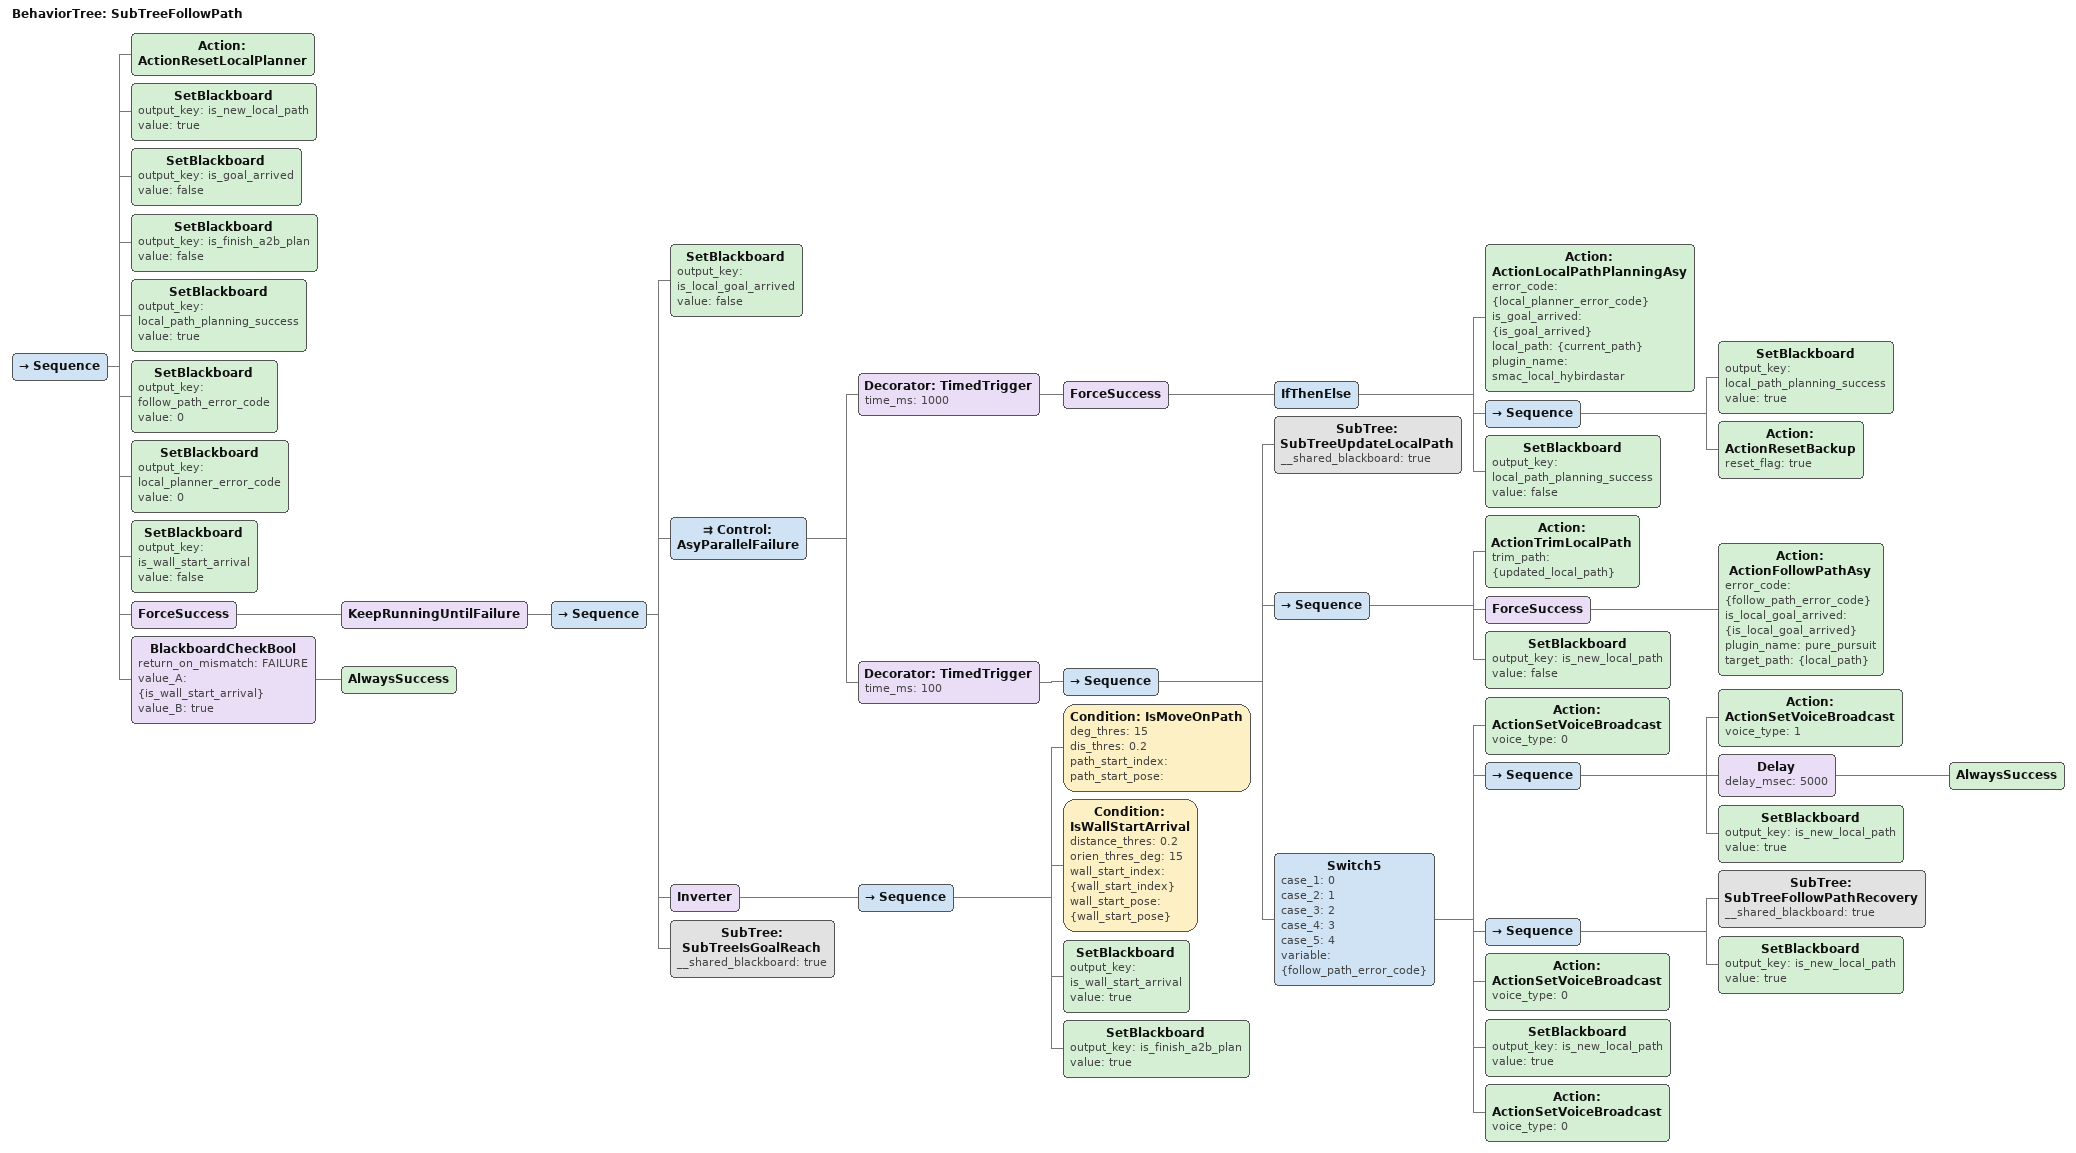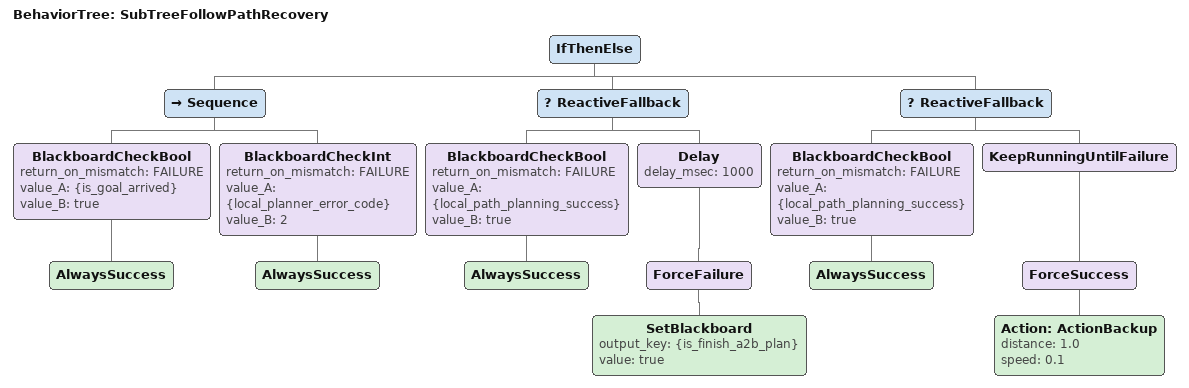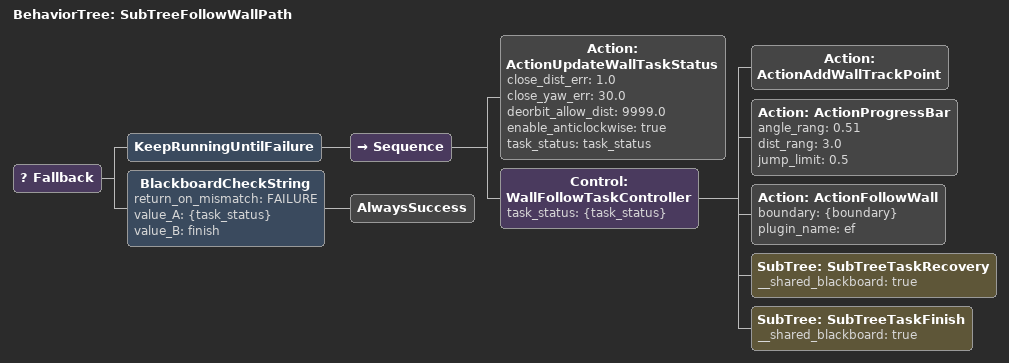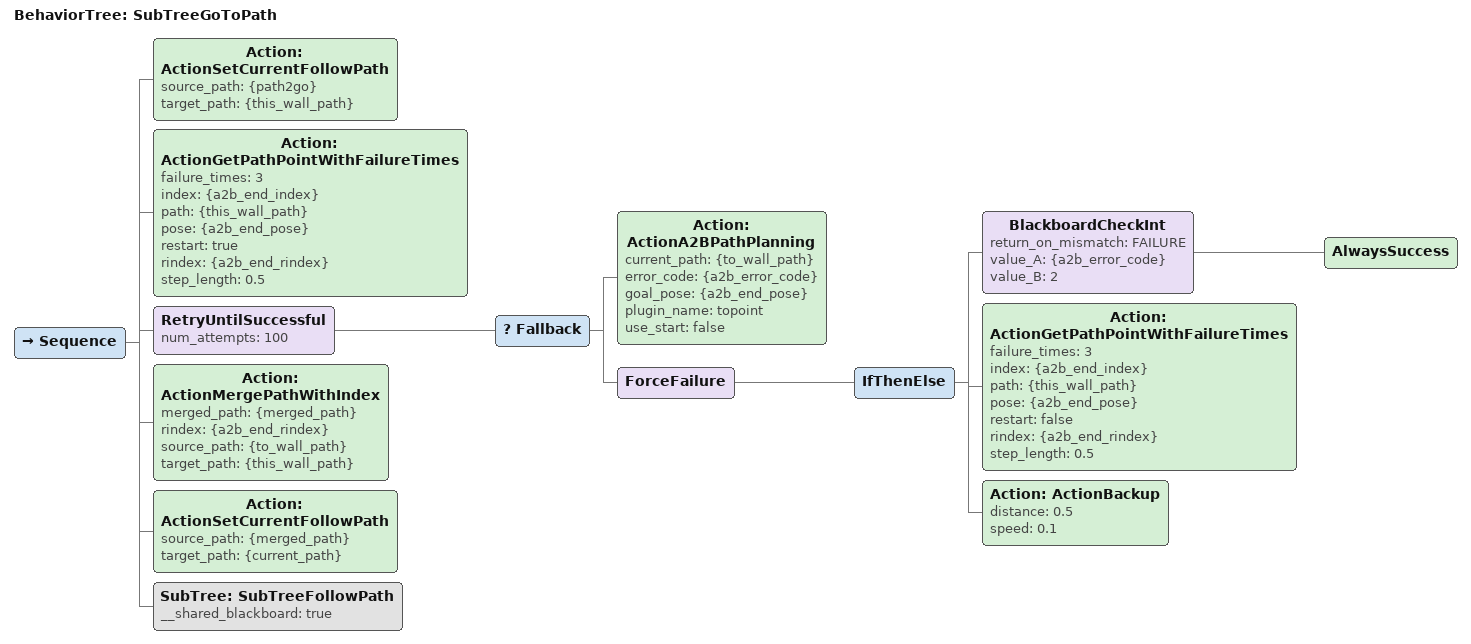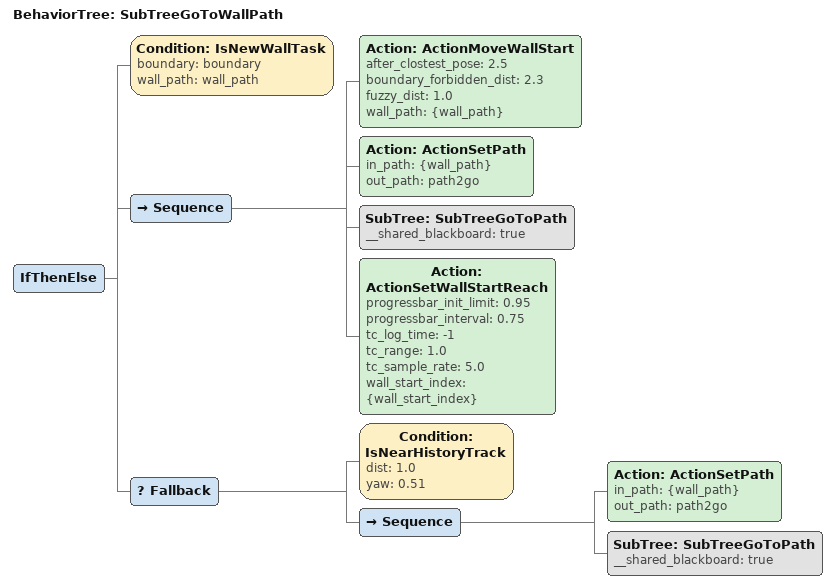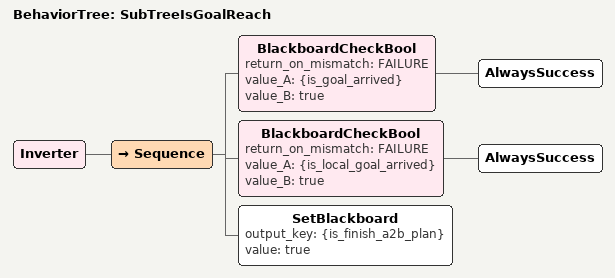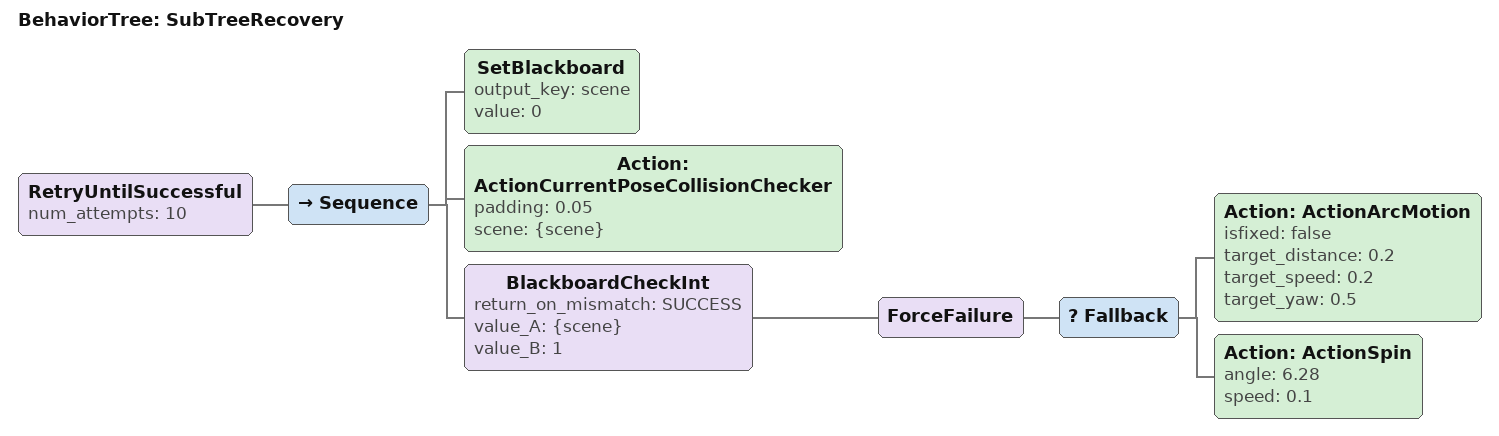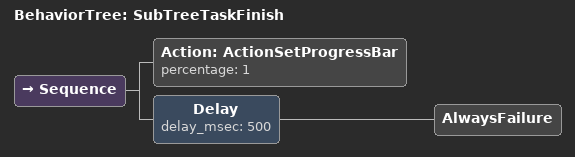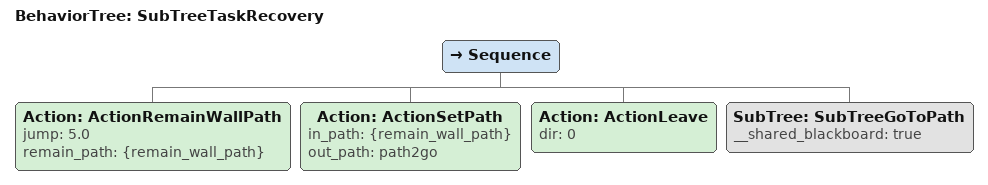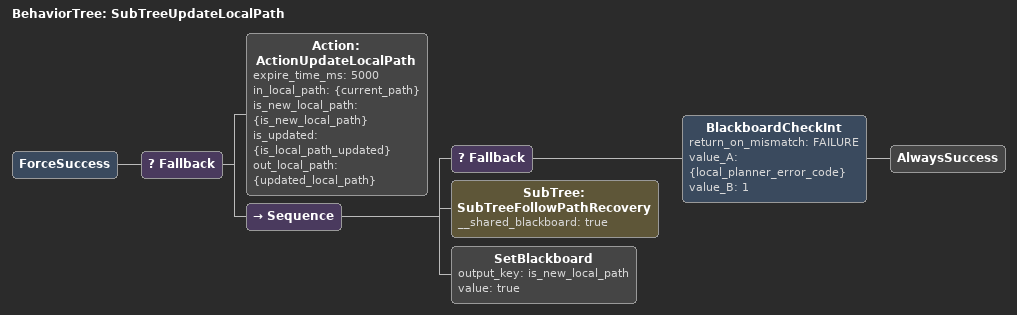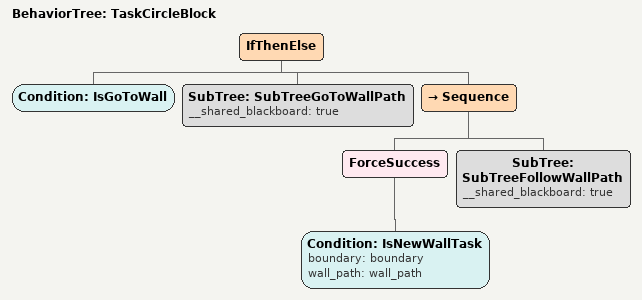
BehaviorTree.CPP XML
<?xml version="1.0"?>
<root main_tree_to_execute="TaskCircleBlock">
    <BehaviorTree ID="SubTreeFollowPath">
        <Sequence>
            <Action ID="ActionResetLocalPlanner"/>
            <SetBlackboard output_key="is_new_local_path" value="true"/>
            <SetBlackboard output_key="is_goal_arrived" value="false"/>
            <SetBlackboard output_key="is_finish_a2b_plan" value="false"/>
            <SetBlackboard output_key="local_path_planning_success" value="true"/>
            <SetBlackboard output_key="follow_path_error_code" value="0"/>
            <SetBlackboard output_key="local_planner_error_code" value="0"/>
            <SetBlackboard output_key="is_wall_start_arrival" value="false"/>
            <ForceSuccess>
                <KeepRunningUntilFailure>
                    <Sequence>
                        <SetBlackboard output_key="is_local_goal_arrived" value="false"/>
                        <Control ID="AsyParallelFailure">
                            <Decorator ID="TimedTrigger" time_ms="1000">
                                <ForceSuccess>
                                    <IfThenElse>
                                        <Action ID="ActionLocalPathPlanningAsy" error_code="{local_planner_error_code}" is_goal_arrived="{is_goal_arrived}" local_path="{current_path}" plugin_name="smac_local_hybirdastar"/>
                                        <Sequence>
                                            <SetBlackboard output_key="local_path_planning_success" value="true"/>
                                            <Action ID="ActionResetBackup" reset_flag="true"/>
                                        </Sequence>
                                        <SetBlackboard output_key="local_path_planning_success" value="false"/>
                                    </IfThenElse>
                                </ForceSuccess>
                            </Decorator>
                            <Decorator ID="TimedTrigger" time_ms="100">
                                <Sequence>
                                    <SubTree ID="SubTreeUpdateLocalPath" __shared_blackboard="true"/>
                                    <Sequence>
                                        <Action ID="ActionTrimLocalPath" trim_path="{updated_local_path}"/>
                                        <ForceSuccess>
                                            <Action ID="ActionFollowPathAsy" error_code="{follow_path_error_code}" is_local_goal_arrived="{is_local_goal_arrived}" plugin_name="pure_pursuit" target_path="{local_path}"/>
                                        </ForceSuccess>
                                        <SetBlackboard output_key="is_new_local_path" value="false"/>
                                    </Sequence>
                                    <Switch5 case_1="0" case_2="1" case_3="2" case_4="3" case_5="4" variable="{follow_path_error_code}">
                                        <Action ID="ActionSetVoiceBroadcast" voice_type="0"/>
                                        <Sequence>
                                            <Action ID="ActionSetVoiceBroadcast" voice_type="1"/>
                                            <Delay delay_msec="5000">
                                                <AlwaysSuccess/>
                                            </Delay>
                                            <SetBlackboard output_key="is_new_local_path" value="true"/>
                                        </Sequence>
                                        <Sequence>
                                            <SubTree ID="SubTreeFollowPathRecovery" __shared_blackboard="true"/>
                                            <SetBlackboard output_key="is_new_local_path" value="true"/>
                                        </Sequence>
                                        <Action ID="ActionSetVoiceBroadcast" voice_type="0"/>
                                        <SetBlackboard output_key="is_new_local_path" value="true"/>
                                        <Action ID="ActionSetVoiceBroadcast" voice_type="0"/>
                                    </Switch5>
                                </Sequence>
                            </Decorator>
                        </Control>
                        <Inverter>
                            <Sequence>
                                <Condition ID="IsMoveOnPath" deg_thres="15" dis_thres="0.2" path_start_index="" path_start_pose=""/>
                                <Condition ID="IsWallStartArrival" distance_thres="0.2" orien_thres_deg="15" wall_start_index="{wall_start_index}" wall_start_pose="{wall_start_pose}"/>
                                <SetBlackboard output_key="is_wall_start_arrival" value="true"/>
                                <SetBlackboard output_key="is_finish_a2b_plan" value="true"/>
                            </Sequence>
                        </Inverter>
                        <SubTree ID="SubTreeIsGoalReach" __shared_blackboard="true"/>
                    </Sequence>
                </KeepRunningUntilFailure>
            </ForceSuccess>
            <BlackboardCheckBool return_on_mismatch="FAILURE" value_A="{is_wall_start_arrival}" value_B="true">
                <AlwaysSuccess/>
            </BlackboardCheckBool>
        </Sequence>
    </BehaviorTree>
    <BehaviorTree ID="SubTreeFollowPathRecovery">
        <IfThenElse>
            <Sequence>
                <BlackboardCheckBool return_on_mismatch="FAILURE" value_A="{is_goal_arrived}" value_B="true">
                    <AlwaysSuccess/>
                </BlackboardCheckBool>
                <BlackboardCheckInt return_on_mismatch="FAILURE" value_A="{local_planner_error_code}" value_B="2">
                    <AlwaysSuccess/>
                </BlackboardCheckInt>
            </Sequence>
            <ReactiveFallback>
                <BlackboardCheckBool return_on_mismatch="FAILURE" value_A="{local_path_planning_success}" value_B="true">
                    <AlwaysSuccess/>
                </BlackboardCheckBool>
                <Delay delay_msec="1000">
                    <ForceFailure>
                        <SetBlackboard output_key="{is_finish_a2b_plan}" value="true"/>
                    </ForceFailure>
                </Delay>
            </ReactiveFallback>
            <ReactiveFallback>
                <BlackboardCheckBool return_on_mismatch="FAILURE" value_A="{local_path_planning_success}" value_B="true">
                    <AlwaysSuccess/>
                </BlackboardCheckBool>
                <KeepRunningUntilFailure>
                    <ForceSuccess>
                        <Action ID="ActionBackup" distance="1.0" speed="0.1"/>
                    </ForceSuccess>
                </KeepRunningUntilFailure>
            </ReactiveFallback>
        </IfThenElse>
    </BehaviorTree>
    <BehaviorTree ID="SubTreeFollowWallPath">
        <Fallback>
            <KeepRunningUntilFailure>
                <Sequence>
                    <Action ID="ActionUpdateWallTaskStatus" close_dist_err="1.0" close_yaw_err="30.0" deorbit_allow_dist="9999.0" enable_anticlockwise="true" task_status="task_status"/>
                    <Control ID="WallFollowTaskController" task_status="{task_status}">
                        <Action ID="ActionAddWallTrackPoint"/>
                        <Action ID="ActionProgressBar" angle_rang="0.51" dist_rang="3.0" jump_limit="0.5"/>
                        <Action ID="ActionFollowWall" boundary="{boundary}" plugin_name="ef"/>
                        <SubTree ID="SubTreeTaskRecovery" __shared_blackboard="true"/>
                        <SubTree ID="SubTreeTaskFinish" __shared_blackboard="true"/>
                    </Control>
                </Sequence>
            </KeepRunningUntilFailure>
            <BlackboardCheckString return_on_mismatch="FAILURE" value_A="{task_status}" value_B="finish">
                <AlwaysSuccess/>
            </BlackboardCheckString>
        </Fallback>
    </BehaviorTree>
    <BehaviorTree ID="SubTreeGoToPath">
        <Sequence>
            <Action ID="ActionSetCurrentFollowPath" source_path="{path2go}" target_path="{this_wall_path}"/>
            <Action ID="ActionGetPathPointWithFailureTimes" failure_times="3" index="{a2b_end_index}" path="{this_wall_path}" pose="{a2b_end_pose}" restart="true" rindex="{a2b_end_rindex}" step_length="0.5"/>
            <RetryUntilSuccessful num_attempts="100">
                <Fallback>
                    <Action ID="ActionA2BPathPlanning" current_path="{to_wall_path}" error_code="{a2b_error_code}" goal_pose="{a2b_end_pose}" plugin_name="topoint" use_start="false"/>
                    <ForceFailure>
                        <IfThenElse>
                            <BlackboardCheckInt return_on_mismatch="FAILURE" value_A="{a2b_error_code}" value_B="2">
                                <AlwaysSuccess/>
                            </BlackboardCheckInt>
                            <Action ID="ActionGetPathPointWithFailureTimes" failure_times="3" index="{a2b_end_index}" path="{this_wall_path}" pose="{a2b_end_pose}" restart="false" rindex="{a2b_end_rindex}" step_length="0.5"/>
                            <Action ID="ActionBackup" distance="0.5" speed="0.1"/>
                        </IfThenElse>
                    </ForceFailure>
                </Fallback>
            </RetryUntilSuccessful>
            <Action ID="ActionMergePathWithIndex" merged_path="{merged_path}" rindex="{a2b_end_rindex}" source_path="{to_wall_path}" target_path="{this_wall_path}"/>
            <Action ID="ActionSetCurrentFollowPath" source_path="{merged_path}" target_path="{current_path}"/>
            <SubTree ID="SubTreeFollowPath" __shared_blackboard="true"/>
        </Sequence>
    </BehaviorTree>
    <BehaviorTree ID="SubTreeGoToWallPath">
        <IfThenElse>
            <Condition ID="IsNewWallTask" boundary="boundary" wall_path="wall_path"/>
            <Sequence>
                <Action ID="ActionMoveWallStart" after_clostest_pose="2.5" boundary_forbidden_dist="2.3" fuzzy_dist="1.0" wall_path="{wall_path}"/>
                <Action ID="ActionSetPath" in_path="{wall_path}" out_path="path2go"/>
                <SubTree ID="SubTreeGoToPath" __shared_blackboard="true"/>
                <Action ID="ActionSetWallStartReach" progressbar_init_limit="0.95" progressbar_interval="0.75" tc_log_time="-1" tc_range="1.0" tc_sample_rate="5.0" wall_start_index="{wall_start_index}"/>
            </Sequence>
            <Fallback>
                <Condition ID="IsNearHistoryTrack" dist="1.0" yaw="0.51"/>
                <Sequence>
                    <Action ID="ActionSetPath" in_path="{wall_path}" out_path="path2go"/>
                    <SubTree ID="SubTreeGoToPath" __shared_blackboard="true"/>
                </Sequence>
            </Fallback>
        </IfThenElse>
    </BehaviorTree>
    <BehaviorTree ID="SubTreeIsGoalReach">
        <Inverter>
            <Sequence>
                <BlackboardCheckBool return_on_mismatch="FAILURE" value_A="{is_goal_arrived}" value_B="true">
                    <AlwaysSuccess/>
                </BlackboardCheckBool>
                <BlackboardCheckBool return_on_mismatch="FAILURE" value_A="{is_local_goal_arrived}" value_B="true">
                    <AlwaysSuccess/>
                </BlackboardCheckBool>
                <SetBlackboard output_key="{is_finish_a2b_plan}" value="true"/>
            </Sequence>
        </Inverter>
    </BehaviorTree>
    <BehaviorTree ID="SubTreeRecovery">
        <RetryUntilSuccessful num_attempts="10">
            <Sequence>
                <SetBlackboard output_key="scene" value="0"/>
                <Action ID="ActionCurrentPoseCollisionChecker" padding="0.05" scene="{scene}"/>
                <BlackboardCheckInt return_on_mismatch="SUCCESS" value_A="{scene}" value_B="1">
                    <ForceFailure>
                        <Fallback>
                            <Action ID="ActionArcMotion" isfixed="false" target_distance="0.2" target_speed="0.2" target_yaw="0.5"/>
                            <Action ID="ActionSpin" angle="6.28" speed="0.1"/>
                        </Fallback>
                    </ForceFailure>
                </BlackboardCheckInt>
            </Sequence>
        </RetryUntilSuccessful>
    </BehaviorTree>
    <BehaviorTree ID="SubTreeTaskFinish">
        <Sequence>
            <Action ID="ActionSetProgressBar" percentage="1"/>
            <Delay delay_msec="500">
                <AlwaysFailure/>
            </Delay>
        </Sequence>
    </BehaviorTree>
    <BehaviorTree ID="SubTreeTaskRecovery">
        <Sequence>
            <Action ID="ActionRemainWallPath" jump="5.0" remain_path="{remain_wall_path}"/>
            <Action ID="ActionSetPath" in_path="{remain_wall_path}" out_path="path2go"/>
            <Action ID="ActionLeave" dir="0"/>
            <SubTree ID="SubTreeGoToPath" __shared_blackboard="true"/>
        </Sequence>
    </BehaviorTree>
    <BehaviorTree ID="SubTreeUpdateLocalPath">
        <ForceSuccess>
            <Fallback>
                <Action ID="ActionUpdateLocalPath" expire_time_ms="5000" in_local_path="{current_path}" is_new_local_path="{is_new_local_path}" is_updated="{is_local_path_updated}" out_local_path="{updated_local_path}"/>
                <Sequence>
                    <Fallback>
                        <BlackboardCheckInt return_on_mismatch="FAILURE" value_A="{local_planner_error_code}" value_B="1">
                            <AlwaysSuccess/>
                        </BlackboardCheckInt>
                    </Fallback>
                    <SubTree ID="SubTreeFollowPathRecovery" __shared_blackboard="true"/>
                    <SetBlackboard output_key="is_new_local_path" value="true"/>
                </Sequence>
            </Fallback>
        </ForceSuccess>
    </BehaviorTree>
    <BehaviorTree ID="TaskCircleBlock">
        <IfThenElse>
            <Condition ID="IsGoToWall"/>
            <SubTree ID="SubTreeGoToWallPath" __shared_blackboard="true"/>
            <Sequence>
                <ForceSuccess>
                    <Condition ID="IsNewWallTask" boundary="boundary" wall_path="wall_path"/>
                </ForceSuccess>
                <SubTree ID="SubTreeFollowWallPath" __shared_blackboard="true"/>
            </Sequence>
        </IfThenElse>
    </BehaviorTree>
</root>
